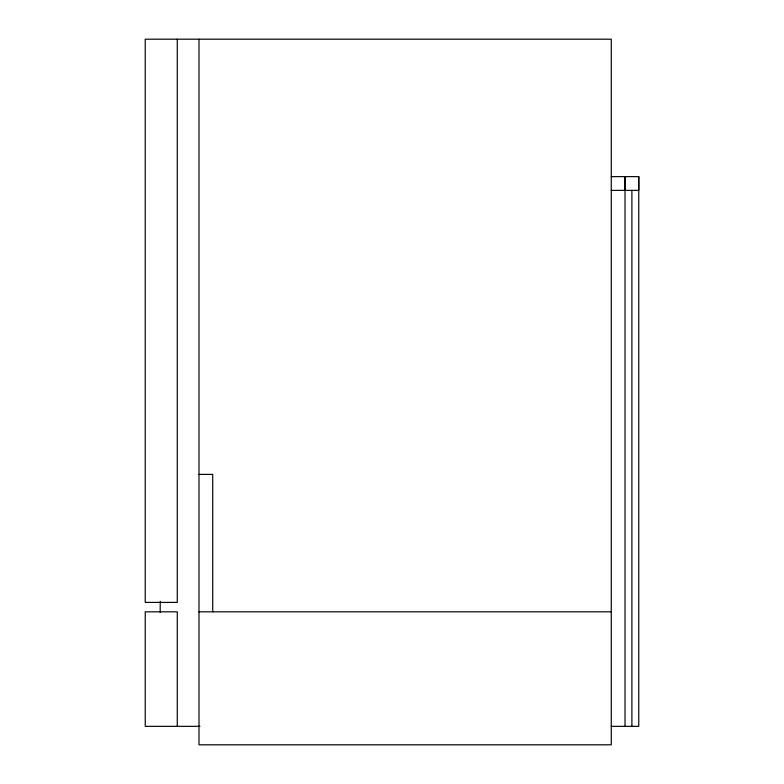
<?xml version="1.0" encoding="UTF-8"?>
<svg xmlns="http://www.w3.org/2000/svg" width="784" height="784" viewBox="0 0 784 784"><rect width="100%" height="100%" fill="white"/><g stroke="black" fill="none" stroke-linecap="round" stroke-linejoin="round"><path stroke-width="1.18" d="M625.015 726.347L625.015 176.625L625.015 190.375M631.894 726.347L631.894 190.375M611.275 176.625L638.764 176.625L638.764 726.347L611.275 726.347M611.275 190.375L638.764 190.375L638.764 176.625M198.989 474.398L212.729 474.398L212.729 611.824M198.989 611.824L611.275 611.824M199.959 726.347L145.236 726.347L145.236 611.824L177.262 611.824L177.262 726.347M198.989 39.2L198.989 744.8L611.275 744.8L611.275 39.2L145.236 39.2L145.236 602.406L177.262 602.406L177.262 39.2M160.21 601.416L160.21 612.441"/></g></svg>
